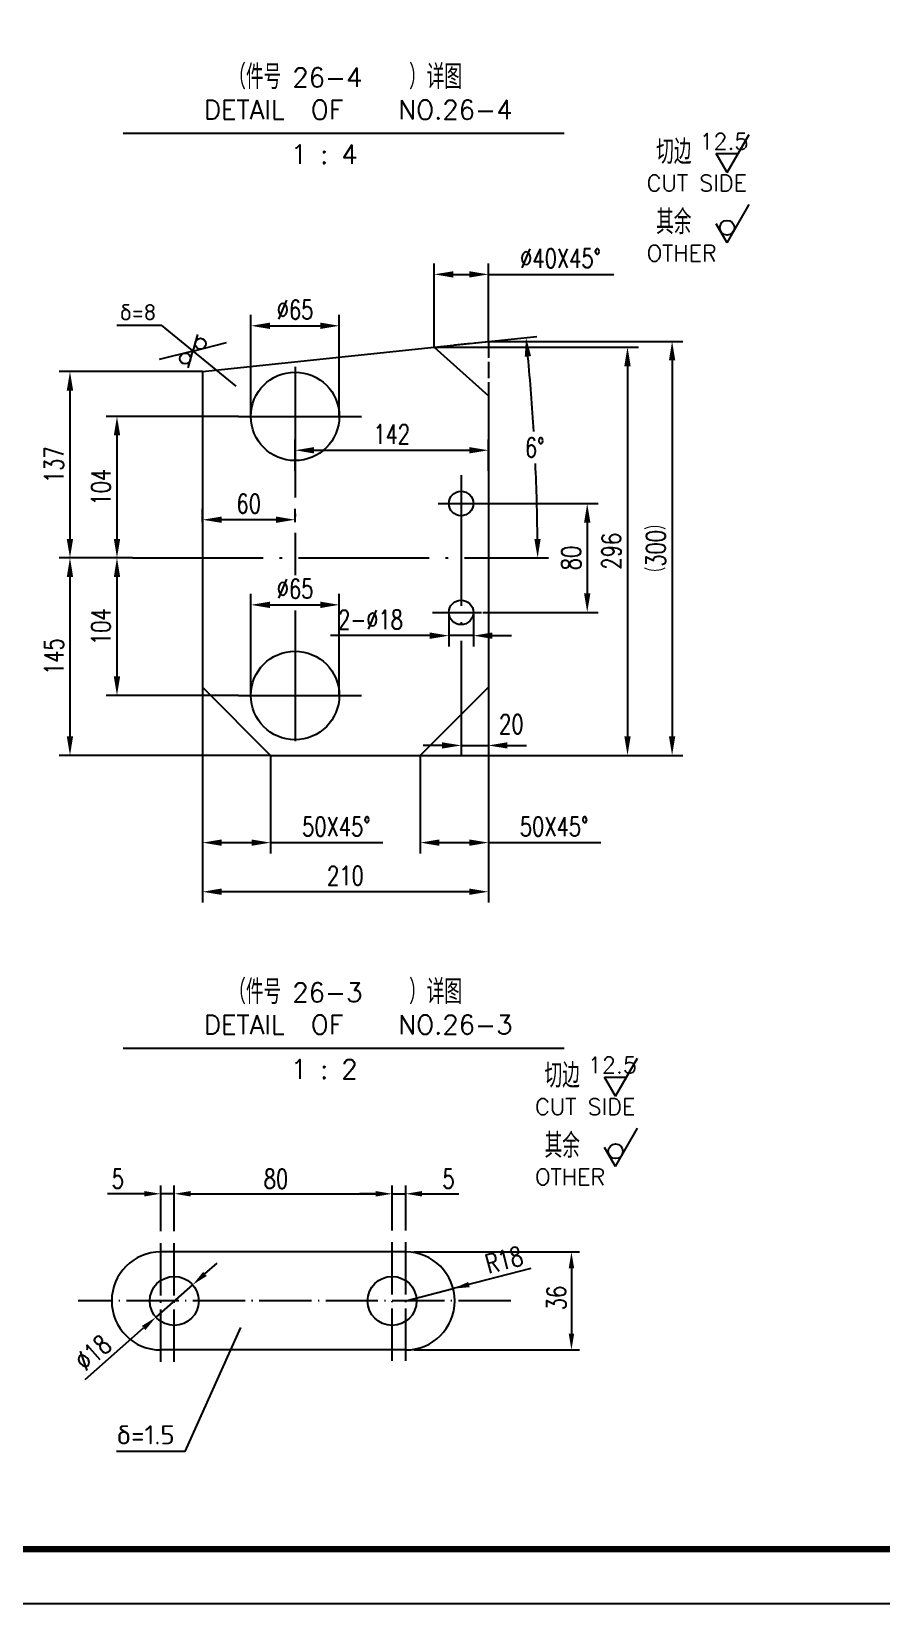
# Model space of a CAD drawing. Extents: x 1512 to 4800, y -77 to 764.
# Drawn here: x 4272.3 to 4428.5, y -76.5 to 212.2 of the extents above; entities that cross this region are included whole.
import ezdxf

# ---------------------------------------------------------------- set-up
doc = ezdxf.new("R2010")
doc.units = 0
doc.header["$MEASUREMENT"] = 0
doc.linetypes.add('ACAD_ISO02W100', pattern=[15, 12, -3])
doc.linetypes.add('ACAD_ISO04W100', pattern=[30.5, 24, -3, 0.5, -3])
doc.layers.get('0').update_dxf_attribs({"linetype": 'CONTINUOUS'})
doc.layers.get('DEFPOINTS').update_dxf_attribs({"linetype": 'CONTINUOUS'})
for name, color, linetype in [('1', 1, 'CONTINUOUS'), ('2', 2, 'ACAD_ISO04W100'), ('3', 3, 'ACAD_ISO02W100')]:
    doc.layers.add(name, color=color, linetype=linetype)
doc.styles.add('ACANSTS', font='romans.shx', dxfattribs={"height": 1, "bigfont": 'gbcbig.shx'})
doc.styles.add('HZ5', font='romans.shx', dxfattribs={"width": 0.75, "bigfont": 'hz5.shx'})
doc.dimstyles.new('STANDARD$0', dxfattribs={"dimtxt": 3.5, "dimasz": 3.5, "dimexe": 2, "dimexo": 0, "dimgap": 1.2, "dimtad": 1, "dimdec": 4, "dimzin": 0, "dimdsep": 46, "dimtxsty": 'HZ5', "dimcen": 0.09, "dimadec": 0, "dimazin": 0, "dimtfac": 0.857143, "dimtdec": 4, "dimtofl": 0, "dimtmove": 2, "dimatfit": 3, "dimfxl": 0, "dimtolj": 1, "dimtzin": 0, "dimarcsym": 0})
doc.dimstyles.new('STANDARD$2', dxfattribs={"dimscale": 0, "dimtxt": 3.5, "dimasz": 3.5, "dimexe": 2, "dimexo": 0, "dimgap": 1.2, "dimtad": 1, "dimtih": 1, "dimtoh": 1, "dimdec": 4, "dimzin": 0, "dimdsep": 46, "dimtxsty": 'HZ5', "dimcen": 0, "dimadec": 4, "dimazin": 0, "dimtfac": 0.857143, "dimtdec": 4, "dimtofl": 0, "dimtmove": 2, "dimatfit": 3, "dimfxl": 0, "dimtolj": 1, "dimtzin": 0, "dimarcsym": 0})
doc.dimstyles.new('STANDARD$3', dxfattribs={"dimtxt": 3.5, "dimasz": 3.5, "dimexe": 2, "dimexo": 0, "dimgap": 1.2, "dimtad": 1, "dimdec": 4, "dimzin": 0, "dimdsep": 46, "dimtxsty": 'HZ5', "dimcen": 0, "dimadec": 0, "dimazin": 0, "dimtfac": 0.1, "dimtdec": 4, "dimtofl": 0, "dimtmove": 2, "dimatfit": 3, "dimfxl": 0, "dimtolj": 1, "dimtzin": 0, "dimarcsym": 0})
doc.dimstyles.new('STANDARD$4', dxfattribs={"dimtxt": 3.5, "dimasz": 3.5, "dimexe": 2, "dimexo": 0, "dimgap": 1.2, "dimtad": 1, "dimdec": 4, "dimzin": 0, "dimdsep": 46, "dimtxsty": 'HZ5', "dimcen": 0, "dimadec": 0, "dimazin": 0, "dimtfac": 1, "dimtdec": 4, "dimtofl": 0, "dimtmove": 2, "dimatfit": 3, "dimfxl": 0, "dimtolj": 1, "dimtzin": 0, "dimarcsym": 0})

# ---------------------------------------------------------------- blocks, each defined once
blk = doc.blocks.new('*D113')
at = {"color": 0, "linetype": 'ByBlock', "ltscale": 5}
for p, q in [((3507.26, 155.27), (3543.01, 155.27)), ((3541.01, 151.77), (3541.01, 82.75)), ((3494.76, 79.25), (3543.01, 79.25))]:
    blk.add_line(p, q, dxfattribs=at)
for points in [[(3540.43, 151.77), (3541.6, 151.77), (3541.01, 155.27)], [(3540.43, 82.75), (3541.6, 82.75), (3541.01, 79.25)]]:
    blk.add_solid(points, dxfattribs=at)
at = {"layer": 'DEFPOINTS', "color": 0, "linetype": 'ByBlock', "ltscale": 5}
for p in [(3507.26, 155.27), (3494.76, 79.25), (3541.01, 79.25)]:
    blk.add_point(p, dxfattribs=at)
at = {"color": 0, "linetype": 'ByBlock', "ltscale": 5, "insert": (3538.06, 117.26), "char_height": 3.5, "attachment_point": 5, "rotation": 90, "style": 'HZ5'}
blk.add_mtext('\\A1;（300）', dxfattribs=at)
blk = doc.blocks.new('*D112')
at = {"color": 0, "linetype": 'ByBlock', "ltscale": 5}
for p, q in [((3497.32, 154.22), (3534.82, 154.22)), ((3532.82, 150.72), (3532.82, 82.75)), ((3494.76, 79.25), (3534.82, 79.25))]:
    blk.add_line(p, q, dxfattribs=at)
for points in [[(3532.23, 150.72), (3533.4, 150.72), (3532.82, 154.22)], [(3532.23, 82.75), (3533.4, 82.75), (3532.82, 79.25)]]:
    blk.add_solid(points, dxfattribs=at)
at = {"layer": 'DEFPOINTS', "color": 0, "linetype": 'ByBlock', "ltscale": 5}
for p in [(3497.32, 154.22), (3494.76, 79.25), (3532.82, 79.25)]:
    blk.add_point(p, dxfattribs=at)
at = {"color": 0, "linetype": 'ByBlock', "ltscale": 5, "insert": (3529.87, 116.74), "char_height": 3.5, "attachment_point": 5, "rotation": 90, "style": 'HZ5'}
blk.add_mtext('\\A1;296', dxfattribs=at)
blk = doc.blocks.new('*D109')
at = {"color": 0, "linetype": 'ByBlock', "ltscale": 5}
for p, q in [((3502.26, 100.28), (3502.26, 79.07)), ((3507.26, 97.8), (3507.26, 79.07)), ((3498.76, 81.07), (3495.26, 81.07)), ((3502.26, 81.07), (3507.26, 81.07)), ((3510.76, 81.07), (3514.26, 81.07))]:
    blk.add_line(p, q, dxfattribs=at)
for points in [[(3498.76, 81.65), (3498.76, 80.49), (3502.26, 81.07)], [(3510.76, 81.65), (3510.76, 80.49), (3507.26, 81.07)]]:
    blk.add_solid(points, dxfattribs=at)
at = {"layer": 'DEFPOINTS', "color": 0, "linetype": 'ByBlock', "ltscale": 5}
for p in [(3502.26, 100.28), (3507.26, 97.8), (3507.26, 81.07)]:
    blk.add_point(p, dxfattribs=at)
at = {"color": 0, "linetype": 'ByBlock', "ltscale": 5, "insert": (3511.49, 84.97), "char_height": 3.5, "attachment_point": 5, "style": 'HZ5'}
blk.add_mtext('\\A1;20', dxfattribs=at)
blk = doc.blocks.new('*D108')
at = {"color": 0, "linetype": 'ByBlock', "ltscale": 5}
for p, q in [((3454.76, 91.75), (3454.76, 52.2)), ((3507.26, 91.75), (3507.26, 52.2)), ((3503.76, 54.2), (3458.26, 54.2))]:
    blk.add_line(p, q, dxfattribs=at)
for points in [[(3458.26, 54.79), (3458.26, 53.62), (3454.76, 54.2)], [(3503.76, 54.79), (3503.76, 53.62), (3507.26, 54.2)]]:
    blk.add_solid(points, dxfattribs=at)
at = {"layer": 'DEFPOINTS', "color": 0, "linetype": 'ByBlock', "ltscale": 5}
for p in [(3454.76, 91.75), (3507.26, 91.75), (3454.76, 54.2)]:
    blk.add_point(p, dxfattribs=at)
at = {"color": 0, "linetype": 'ByBlock', "ltscale": 5, "insert": (3481.01, 57.15), "char_height": 3.5, "attachment_point": 5, "style": 'HZ5'}
blk.add_mtext('\\A1;210', dxfattribs=at)
blk = doc.blocks.new('*D107')
at = {"color": 0, "linetype": 'ByBlock', "ltscale": 5}
for p, q in [((3507.26, 91.75), (3507.26, 61.22)), ((3494.76, 79.25), (3494.76, 61.22)), ((3498.26, 63.22), (3503.76, 63.22)), ((3507.26, 63.22), (3527.91, 63.22))]:
    blk.add_line(p, q, dxfattribs=at)
for points in [[(3498.26, 63.8), (3498.26, 62.63), (3494.76, 63.22)], [(3503.76, 63.8), (3503.76, 62.63), (3507.26, 63.22)]]:
    blk.add_solid(points, dxfattribs=at)
at = {"layer": 'DEFPOINTS', "color": 0, "linetype": 'ByBlock', "ltscale": 5}
for p in [(3507.26, 91.75), (3494.76, 79.25), (3507.26, 63.22)]:
    blk.add_point(p, dxfattribs=at)
at = {"color": 0, "linetype": 'ByBlock', "ltscale": 5, "insert": (3519.34, 66.17), "char_height": 3.5, "attachment_point": 5, "style": 'HZ5'}
blk.add_mtext('\\A1;50X45°', dxfattribs=at)
blk = doc.blocks.new('*D106')
at = {"color": 0, "linetype": 'ByBlock', "ltscale": 5}
for p, q in [((3454.76, 91.75), (3454.76, 61.22)), ((3467.26, 79.25), (3467.26, 61.22)), ((3458.26, 63.22), (3463.76, 63.22)), ((3467.26, 63.22), (3487.91, 63.22))]:
    blk.add_line(p, q, dxfattribs=at)
for points in [[(3458.26, 63.8), (3458.26, 62.63), (3454.76, 63.22)], [(3463.76, 63.8), (3463.76, 62.63), (3467.26, 63.22)]]:
    blk.add_solid(points, dxfattribs=at)
at = {"layer": 'DEFPOINTS', "color": 0, "linetype": 'ByBlock', "ltscale": 5}
for p in [(3454.76, 91.75), (3467.26, 79.25), (3467.26, 63.22)]:
    blk.add_point(p, dxfattribs=at)
at = {"color": 0, "linetype": 'ByBlock', "ltscale": 5, "insert": (3479.34, 66.17), "char_height": 3.5, "attachment_point": 5, "style": 'HZ5'}
blk.add_mtext('\\A1;50X45°', dxfattribs=at)
blk = doc.blocks.new('*D105')
at = {"color": 0, "linetype": 'ByBlock', "ltscale": 5}
for p, q in [((3441.89, 115.5), (3428.42, 115.5)), ((3430.42, 112), (3430.42, 82.75)), ((3467.26, 79.25), (3428.42, 79.25))]:
    blk.add_line(p, q, dxfattribs=at)
for points in [[(3429.83, 112), (3431, 112), (3430.42, 115.5)], [(3429.83, 82.75), (3431, 82.75), (3430.42, 79.25)]]:
    blk.add_solid(points, dxfattribs=at)
at = {"layer": 'DEFPOINTS', "color": 0, "linetype": 'ByBlock', "ltscale": 5}
for p in [(3441.89, 115.5), (3430.42, 79.25), (3467.26, 79.25)]:
    blk.add_point(p, dxfattribs=at)
at = {"color": 0, "linetype": 'ByBlock', "ltscale": 5, "insert": (3427.47, 97.38), "char_height": 3.5, "attachment_point": 5, "rotation": 90, "style": 'HZ5'}
blk.add_mtext('\\A1;145', dxfattribs=at)
blk = doc.blocks.new('*D79')
at = {"color": 0, "linetype": 'ByBlock', "ltscale": 5}
for p, q in [((3449.58, -2.31), (3449.58, 6.03)), ((3489.58, -2.19), (3489.58, 6.03)), ((3452.58, 4.53), (3486.58, 4.53))]:
    blk.add_line(p, q, dxfattribs=at)
for points in [[(3452.58, 5.03), (3452.58, 4.03), (3449.58, 4.53)], [(3486.58, 5.03), (3486.58, 4.03), (3489.58, 4.53)]]:
    blk.add_solid(points, dxfattribs=at)
at = {"layer": 'DEFPOINTS', "color": 0, "linetype": 'ByBlock', "ltscale": 5}
for p in [(3489.58, 4.53), (3449.58, -3.81), (3489.58, -3.69)]:
    blk.add_point(p, dxfattribs=at)
at = {"color": 0, "linetype": 'ByBlock', "ltscale": 5, "insert": (3468.24, 7.28), "char_height": 3.5, "attachment_point": 5, "style": 'HZ5'}
blk.add_mtext('\\A1;80', dxfattribs=at)
blk = doc.blocks.new('*D77')
at = {"color": 0, "linetype": 'ByBlock', "ltscale": 5}
for p, q in [((3489.58, -2.19), (3489.58, 6.03)), ((3492.08, -2.19), (3492.08, 6.03)), ((3486.58, 4.53), (3483.58, 4.53)), ((3489.58, 4.53), (3492.08, 4.53)), ((3495.08, 4.53), (3501.83, 4.53))]:
    blk.add_line(p, q, dxfattribs=at)
for points in [[(3486.58, 5.03), (3486.58, 4.03), (3489.58, 4.53)], [(3495.08, 5.03), (3495.08, 4.03), (3492.08, 4.53)]]:
    blk.add_solid(points, dxfattribs=at)
at = {"layer": 'DEFPOINTS', "color": 0, "linetype": 'ByBlock', "ltscale": 5}
for p in [(3492.08, 4.53), (3489.58, -3.69), (3492.08, -3.69)]:
    blk.add_point(p, dxfattribs=at)
at = {"color": 0, "linetype": 'ByBlock', "ltscale": 5, "insert": (3499.95, 7.28), "char_height": 3.5, "attachment_point": 5, "style": 'HZ5'}
blk.add_mtext('\\A1;5', dxfattribs=at)
blk = doc.blocks.new('*D74')
at = {"color": 0, "linetype": 'ByBlock', "ltscale": 5}
for p, q in [((3455.2, -10.19), (3457.46, -8.21)), ((3452.95, -12.18), (3446.2, -18.13)), ((3433.23, -29.56), (3443.95, -20.11))]:
    blk.add_line(p, q, dxfattribs=at)
for points in [[(3454.87, -9.82), (3455.54, -10.57), (3452.95, -12.18)], [(3443.62, -19.74), (3444.28, -20.49), (3446.2, -18.13)]]:
    blk.add_solid(points, dxfattribs=at)
at = {"layer": 'DEFPOINTS', "color": 0, "linetype": 'ByBlock', "ltscale": 5}
for p in [(3452.95, -12.18), (3446.2, -18.13)]:
    blk.add_point(p, dxfattribs=at)
at = {"color": 0, "linetype": 'ByBlock', "ltscale": 5, "insert": (3434.65, -24.65), "char_height": 3.5, "attachment_point": 5, "rotation": 41.3958, "style": 'HZ5'}
blk.add_mtext('\\A1;∅18', dxfattribs=at)
blk = doc.blocks.new('*D78')
at = {"color": 0, "linetype": 'ByBlock', "ltscale": 5}
for p, q in [((3447.08, -2.31), (3447.08, 6.03)), ((3449.58, -0.81), (3449.58, 6.03)), ((3444.08, 4.53), (3437.33, 4.53)), ((3449.58, 4.53), (3447.08, 4.53)), ((3452.58, 4.53), (3455.58, 4.53))]:
    blk.add_line(p, q, dxfattribs=at)
for points in [[(3444.08, 5.03), (3444.08, 4.03), (3447.08, 4.53)], [(3452.58, 5.03), (3452.58, 4.03), (3449.58, 4.53)]]:
    blk.add_solid(points, dxfattribs=at)
at = {"layer": 'DEFPOINTS', "color": 0, "linetype": 'ByBlock', "ltscale": 5}
for p in [(3447.08, 4.53), (3449.58, -2.31), (3447.08, -3.81)]:
    blk.add_point(p, dxfattribs=at)
at = {"color": 0, "linetype": 'ByBlock', "ltscale": 5, "insert": (3439.2, 7.28), "char_height": 3.5, "attachment_point": 5, "style": 'HZ5'}
blk.add_mtext('\\A1;5', dxfattribs=at)
blk = doc.blocks.new('*D76')
at = {"color": 0, "linetype": 'ByBlock', "ltscale": 5}
for p in [(3515.07, -9.19), (3492.08, -15.15)]:
    blk.add_line(p, (3500.79, -12.89), dxfattribs=at)
blk.add_solid([(3503.57, -11.66), (3503.82, -12.62), (3500.79, -12.89)], dxfattribs=at)
at = {"layer": 'DEFPOINTS', "color": 0, "linetype": 'ByBlock', "ltscale": 5}
for p in [(3500.79, -12.89), (3492.08, -15.15)]:
    blk.add_point(p, dxfattribs=at)
at = {"color": 0, "linetype": 'ByBlock', "ltscale": 5, "insert": (3510.14, -7.63), "char_height": 3.5, "attachment_point": 5, "rotation": 14.5476, "style": 'HZ5'}
blk.add_mtext('\\A1;R18', dxfattribs=at)
blk = doc.blocks.new('*D75')
at = {"color": 0, "linetype": 'ByBlock', "ltscale": 5}
for p, q in [((3493.58, -6.15), (3524.02, -6.15)), ((3522.52, -9.15), (3522.52, -21.15)), ((3493.58, -24.15), (3524.02, -24.15))]:
    blk.add_line(p, q, dxfattribs=at)
for points in [[(3522.02, -9.15), (3523.02, -9.15), (3522.52, -6.15)], [(3522.02, -21.15), (3523.02, -21.15), (3522.52, -24.15)]]:
    blk.add_solid(points, dxfattribs=at)
at = {"layer": 'DEFPOINTS', "color": 0, "linetype": 'ByBlock', "ltscale": 5}
for p in [(3492.08, -6.15), (3492.08, -24.15), (3522.52, -24.15)]:
    blk.add_point(p, dxfattribs=at)
at = {"color": 0, "linetype": 'ByBlock', "ltscale": 5, "insert": (3519.77, -14.61), "char_height": 3.5, "attachment_point": 5, "rotation": 90, "style": 'HZ5'}
blk.add_mtext('\\A1;36', dxfattribs=at)
blk = doc.blocks.new('*D118')
at = {"color": 0, "linetype": 'ByBlock', "ltscale": 5}
blk.add_line((3497.32, 154.22), (3516.17, 156.2), dxfattribs=at)
for start, end in [(3.437, 5.4824), (0.5176, 2.5632)]:
    blk.add_arc((3128.89, 115.5), 387.41, start, end, dxfattribs=at)
for points in [[(3513.95, 152.45), (3515.11, 152.57), (3514.18, 156)], [(3516.87, 119), (3515.71, 119), (3516.31, 115.5)]]:
    blk.add_solid(points, dxfattribs=at)
at = {"layer": 'DEFPOINTS', "color": 0, "linetype": 'ByBlock', "ltscale": 5}
for p in [(3497.32, 154.22), (3454.76, 149.75), (3516.07, 129.02), (3441.89, 115.5), (3518.28, 115.5)]:
    blk.add_point(p, dxfattribs=at)
at = {"color": 0, "linetype": 'ByBlock', "ltscale": 5, "insert": (3515.78, 135.78), "char_height": 3.5, "attachment_point": 5, "style": 'HZ5'}
blk.add_mtext('\\A1;6°', dxfattribs=at)
blk = doc.blocks.new('*D115')
at = {"color": 0, "linetype": 'ByBlock', "ltscale": 5}
for p, q in [((3463.64, 141.5), (3463.64, 160.14)), ((3479.89, 141.5), (3479.89, 160.14)), ((3467.14, 158.14), (3476.39, 158.14))]:
    blk.add_line(p, q, dxfattribs=at)
for points in [[(3467.14, 158.72), (3467.14, 157.55), (3463.64, 158.14)], [(3476.39, 158.72), (3476.39, 157.55), (3479.89, 158.14)]]:
    blk.add_solid(points, dxfattribs=at)
at = {"layer": 'DEFPOINTS', "color": 0, "linetype": 'ByBlock', "ltscale": 5}
for p in [(3479.89, 158.14), (3463.64, 141.5), (3479.89, 141.5)]:
    blk.add_point(p, dxfattribs=at)
at = {"color": 0, "linetype": 'ByBlock', "ltscale": 5, "insert": (3471.76, 161.09), "char_height": 3.5, "attachment_point": 5, "style": 'HZ5'}
blk.add_mtext('\\A1;∅65', dxfattribs=at)
blk = doc.blocks.new('*D103')
at = {"color": 0, "linetype": 'ByBlock', "ltscale": 5}
for p, q in [((3454.76, 149.75), (3428.42, 149.75)), ((3430.42, 146.25), (3430.42, 119)), ((3441.89, 115.5), (3428.42, 115.5))]:
    blk.add_line(p, q, dxfattribs=at)
for points in [[(3429.83, 146.25), (3431, 146.25), (3430.42, 149.75)], [(3429.83, 119), (3431, 119), (3430.42, 115.5)]]:
    blk.add_solid(points, dxfattribs=at)
at = {"layer": 'DEFPOINTS', "color": 0, "linetype": 'ByBlock', "ltscale": 5}
for p in [(3454.76, 149.75), (3430.42, 115.5), (3441.89, 115.5)]:
    blk.add_point(p, dxfattribs=at)
at = {"color": 0, "linetype": 'ByBlock', "ltscale": 5, "insert": (3427.47, 132.63), "char_height": 3.5, "attachment_point": 5, "rotation": 90, "style": 'HZ5'}
blk.add_mtext('\\A1;137', dxfattribs=at)
blk = doc.blocks.new('*D110')
at = {"color": 0, "linetype": 'ByBlock', "ltscale": 5}
for p, q in [((3500.01, 105.5), (3500.01, 99.23)), ((3504.51, 105.5), (3504.51, 99.23)), ((3496.51, 101.23), (3478.24, 101.23)), ((3504.51, 101.23), (3500.01, 101.23)), ((3508.01, 101.23), (3511.51, 101.23))]:
    blk.add_line(p, q, dxfattribs=at)
for points in [[(3496.51, 101.81), (3496.51, 100.64), (3500.01, 101.23)], [(3508.01, 101.81), (3508.01, 100.64), (3504.51, 101.23)]]:
    blk.add_solid(points, dxfattribs=at)
at = {"layer": 'DEFPOINTS', "color": 0, "linetype": 'ByBlock', "ltscale": 5}
for p in [(3500.01, 105.5), (3504.51, 105.5), (3504.51, 101.23)]:
    blk.add_point(p, dxfattribs=at)
at = {"color": 0, "linetype": 'ByBlock', "ltscale": 5, "insert": (3485.62, 104.18), "char_height": 3.5, "attachment_point": 5, "style": 'HZ5'}
blk.add_mtext('\\A1;2-∅18', dxfattribs=at)
blk = doc.blocks.new('*D117')
at = {"color": 0, "linetype": 'ByBlock', "ltscale": 5}
for p, q in [((3471.76, 131.47), (3471.76, 137.28)), ((3507.26, 131.47), (3507.26, 137.28)), ((3475.26, 135.28), (3503.76, 135.28))]:
    blk.add_line(p, q, dxfattribs=at)
for points in [[(3475.26, 135.86), (3475.26, 134.69), (3471.76, 135.28)], [(3503.76, 135.86), (3503.76, 134.69), (3507.26, 135.28)]]:
    blk.add_solid(points, dxfattribs=at)
at = {"layer": 'DEFPOINTS', "color": 0, "linetype": 'ByBlock', "ltscale": 5}
for p in [(3507.26, 135.28), (3471.76, 131.47), (3507.26, 131.47)]:
    blk.add_point(p, dxfattribs=at)
at = {"color": 0, "linetype": 'ByBlock', "ltscale": 5, "insert": (3489.51, 138.23), "char_height": 3.5, "attachment_point": 5, "style": 'HZ5'}
blk.add_mtext('\\A1;142', dxfattribs=at)
blk = doc.blocks.new('*D104')
at = {"color": 0, "linetype": 'ByBlock', "ltscale": 5}
for p, q in [((3869.89, 115.5), (3865.05, 115.5)), ((3867.05, 112), (3867.05, 93.75)), ((3889.36, 90.25), (3865.05, 90.25))]:
    blk.add_line(p, q, dxfattribs=at)
for points in [[(3866.47, 112), (3867.64, 112), (3867.05, 115.5)], [(3866.47, 93.75), (3867.64, 93.75), (3867.05, 90.25)]]:
    blk.add_solid(points, dxfattribs=at)
at = {"layer": 'DEFPOINTS', "color": 0, "linetype": 'ByBlock', "ltscale": 5}
for p in [(3869.89, 115.5), (3867.05, 90.25), (3889.36, 90.25)]:
    blk.add_point(p, dxfattribs=at)
at = {"color": 0, "linetype": 'ByBlock', "ltscale": 5, "insert": (3864.1, 102.88), "char_height": 3.5, "attachment_point": 5, "rotation": 90, "style": 'HZ5'}
blk.add_mtext('\\A1;104', dxfattribs=at)
blk = doc.blocks.new('*D116')
at = {"color": 0, "linetype": 'ByBlock', "ltscale": 5}
for p, q in [((3463.64, 90.25), (3463.64, 108.89)), ((3467.14, 106.89), (3476.39, 106.89)), ((3479.89, 90.25), (3479.89, 108.89))]:
    blk.add_line(p, q, dxfattribs=at)
for points in [[(3467.14, 107.47), (3467.14, 106.3), (3463.64, 106.89)], [(3476.39, 107.47), (3476.39, 106.3), (3479.89, 106.89)]]:
    blk.add_solid(points, dxfattribs=at)
at = {"layer": 'DEFPOINTS', "color": 0, "linetype": 'ByBlock', "ltscale": 5}
for p in [(3479.89, 106.89), (3463.64, 90.25), (3479.89, 90.25)]:
    blk.add_point(p, dxfattribs=at)
at = {"color": 0, "linetype": 'ByBlock', "ltscale": 5, "insert": (3471.76, 109.84), "char_height": 3.5, "attachment_point": 5, "style": 'HZ5'}
blk.add_mtext('\\A1;∅65', dxfattribs=at)
blk = doc.blocks.new('*D102')
at = {"color": 0, "linetype": 'ByBlock', "ltscale": 5}
for p, q in [((3461.36, 141.5), (3437.05, 141.5)), ((3439.05, 138), (3439.05, 119)), ((3441.89, 115.5), (3437.05, 115.5))]:
    blk.add_line(p, q, dxfattribs=at)
for points in [[(3438.47, 138), (3439.64, 138), (3439.05, 141.5)], [(3438.47, 119), (3439.64, 119), (3439.05, 115.5)]]:
    blk.add_solid(points, dxfattribs=at)
at = {"layer": 'DEFPOINTS', "color": 0, "linetype": 'ByBlock', "ltscale": 5}
for p in [(3461.36, 141.5), (3439.05, 115.5), (3441.89, 115.5)]:
    blk.add_point(p, dxfattribs=at)
at = {"color": 0, "linetype": 'ByBlock', "ltscale": 5, "insert": (3436.1, 128.5), "char_height": 3.5, "attachment_point": 5, "rotation": 90, "style": 'HZ5'}
blk.add_mtext('\\A1;104', dxfattribs=at)
blk = doc.blocks.new('*D148')
at = {"color": 0, "linetype": 'ByBlock', "ltscale": 5}
for p, q in [((3882.76, 122.07), (3882.76, 124.52)), ((3899.76, 122.07), (3899.76, 124.52)), ((3896.26, 122.52), (3886.26, 122.52))]:
    blk.add_line(p, q, dxfattribs=at)
for points in [[(3886.26, 123.1), (3886.26, 121.94), (3882.76, 122.52)], [(3896.26, 123.1), (3896.26, 121.94), (3899.76, 122.52)]]:
    blk.add_solid(points, dxfattribs=at)
at = {"layer": 'DEFPOINTS', "color": 0, "linetype": 'ByBlock', "ltscale": 5}
for p in [(3882.76, 122.52), (3882.76, 122.07), (3899.76, 122.07)]:
    blk.add_point(p, dxfattribs=at)
at = {"color": 0, "linetype": 'ByBlock', "ltscale": 5, "insert": (3891.26, 125.47), "char_height": 3.5, "attachment_point": 5, "style": 'HZ5'}
blk.add_mtext('\\A1;60', dxfattribs=at)
blk = doc.blocks.new('*D111')
at = {"color": 0, "linetype": 'ByBlock', "ltscale": 5}
for p, q in [((3506.25, 125.5), (3527.42, 125.5)), ((3525.42, 122), (3525.42, 109)), ((3506.25, 105.5), (3527.42, 105.5))]:
    blk.add_line(p, q, dxfattribs=at)
for points in [[(3524.84, 122), (3526, 122), (3525.42, 125.5)], [(3524.84, 109), (3526, 109), (3525.42, 105.5)]]:
    blk.add_solid(points, dxfattribs=at)
at = {"layer": 'DEFPOINTS', "color": 0, "linetype": 'ByBlock', "ltscale": 5}
for p in [(3506.25, 125.5), (3506.25, 105.5), (3525.42, 105.5)]:
    blk.add_point(p, dxfattribs=at)
at = {"color": 0, "linetype": 'ByBlock', "ltscale": 5, "insert": (3522.47, 115.5), "char_height": 3.5, "attachment_point": 5, "rotation": 90, "style": 'HZ5'}
blk.add_mtext('\\A1;80', dxfattribs=at)
blk = doc.blocks.new('*D114')
at = {"color": 0, "linetype": 'ByBlock', "ltscale": 5}
for p, q in [((3497.32, 154.22), (3497.32, 169.58)), ((3500.82, 167.58), (3503.76, 167.58)), ((3507.26, 155.27), (3507.26, 169.58)), ((3507.26, 167.58), (3530.29, 167.58))]:
    blk.add_line(p, q, dxfattribs=at)
for points in [[(3500.82, 168.16), (3500.82, 166.99), (3497.32, 167.58)], [(3503.76, 168.16), (3503.76, 166.99), (3507.26, 167.58)]]:
    blk.add_solid(points, dxfattribs=at)
at = {"layer": 'DEFPOINTS', "color": 0, "linetype": 'ByBlock', "ltscale": 5}
for p in [(3507.26, 167.58), (3497.32, 154.22), (3507.26, 155.27)]:
    blk.add_point(p, dxfattribs=at)
at = {"color": 0, "linetype": 'ByBlock', "ltscale": 5, "insert": (3520.52, 170.53), "char_height": 3.5, "attachment_point": 5, "style": 'HZ5'}
blk.add_mtext('\\A1;∅40X45°', dxfattribs=at)

msp = doc.modelspace()

# ---------------------------------------------------------------- linework, layer by layer
for p, q in [((4289.2113563, 193.5312021), (4370.1902863, 193.5312021)), ((4400.1331065, 186.26187), (4398.1123805, 189.76187)), ((4398.1123805, 189.76187), (4402.1538324, 189.76187)), ((4400.1331065, 173.3843975), (4398.1123805, 176.8843975)), ((4289.2113563, 25.497262), (4370.1902863, 25.497262)), ((4377.6164975, 20.1320049), (4381.6579493, 20.1320049)), ((4379.6372234, 16.6320049), (4377.6164975, 20.1320049)), ((4379.6372234, 3.7545323), (4377.6164975, 7.2545323)), ((4300.591951, -48.6259329), (4287.9896168, -48.6259329)), ((3788.2763814, -76.5267093), (4629.2763814, -76.5267093))]:
    msp.add_line(p, q)
at = {"ltscale": 5}
for p, q in [((4400.1331065, 186.26187), (4404.1745583, 193.26187)), ((4400.1331065, 173.3843975), (4404.1745583, 180.3843975)), ((4288.0251997, 158.2806815), (4296.1870735, 158.2806815)), ((4296.1870735, 158.2806815), (4309.8882987, 147.0491679)), ((4302.8245674, 156.5548933), (4301.9852456, 153.4856036)), ((4301.9855904, 153.4859406), (4295.8101841, 151.948294)), ((4301.1340579, 150.4000422), (4302.012089, 153.4584832)), ((4302.012089, 153.4584832), (4308.1675764, 155.0740249)), ((4379.6372234, 16.6320049), (4383.6786753, 23.6320049)), ((4379.6372234, 3.7545323), (4383.6786753, 10.7545323)), ((4300.591951, -48.6259329), (4310.7819559, -25.8047335))]:
    msp.add_line(p, q, dxfattribs=at)
for centre in [(4400.1144582, 176.1563676), (4379.6185751, 6.5265025)]:
    msp.add_circle(centre, 1.345945)
for centre in [(4300.5906747, 152.116273), (4303.3895896, 154.8456643)]:
    msp.add_circle(centre, 0.9883562, dxfattribs=at)
at = {"layer": '1'}
for p, q in [((4303.7610768, 149.7500093), (4346.3158578, 154.222697)), ((4346.3158578, 154.222697), (4356.2610768, 145.2679816)), ((4303.7610768, 149.7500093), (4303.7610768, 91.7500093)), ((4356.2610768, 145.2679816), (4356.2610768, 91.7500093)), ((4316.2610768, 79.2500093), (4303.7610768, 91.7500093)), ((4343.7610768, 79.2500093), (4356.2610768, 91.7500093)), ((4316.2610768, 79.2500093), (4343.7610768, 79.2500093)), ((4341.0785083, -11.9567815), (4296.0785083, -11.9567815)), ((4341.0785083, -29.9567815), (4296.0785083, -29.9567815))]:
    msp.add_line(p, q, dxfattribs=at)
at = {"layer": '1', "const_width": 1.2}
msp.add_lwpolyline([(3813.2763814, -66.5267093), (4619.2763814, -66.5267093), (4619.2763814, 507.4732907), (3813.2763814, 507.4732907)], close=True, dxfattribs=at)
at = {"layer": '1'}
for centre, radius in [((4320.7610768, 141.5000093), 8.125), ((4351.2610768, 125.5000093), 2.25), ((4351.2610768, 105.5000093), 2.25), ((4320.7610768, 90.2500093), 8.125), ((4298.5785083, -20.9567815), 4.5), ((4338.5785083, -20.9567815), 4.5)]:
    msp.add_circle(centre, radius, dxfattribs=at)
for centre, start, end in [((4296.0785083, -20.9567815), 90, 270), ((4341.0785083, -20.9567815), 270, 90)]:
    msp.add_arc(centre, 9, start, end, dxfattribs=at)
at = {"layer": '2'}
for p, q in [((4320.7610768, 150.5919485), (4320.7610768, 112.3461307)), ((4310.355786, 141.5000093), (4332.9676362, 141.5000093)), ((4351.2610768, 130.6843464), (4351.2610768, 100.2779396)), ((4347.0621836, 125.5000093), (4355.2521876, 125.5000093)), ((4290.8906706, 115.5000093), (4367.2825135, 115.5000093)), ((4320.7610768, 105.8740657), (4320.7610768, 80.3585357)), ((4346.0195702, 105.5000093), (4354.9921146, 105.5000093)), ((4310.355786, 90.2500093), (4332.9676362, 90.2500093))]:
    msp.add_line(p, q, dxfattribs=at)
at = {"layer": '2', "ltscale": 0.4}
for p, q in [((4296.0785083, -32.1245718), (4296.0785083, -9.6096329)), ((4298.5785083, -32.1245718), (4298.5785083, -9.6096329)), ((4338.5785083, -31.9670439), (4338.5785083, -9.4975449)), ((4341.0785083, -31.9670439), (4341.0785083, -9.4975449)), ((4360.3826294, -20.9567815), (4280.9265327, -20.9567815))]:
    msp.add_line(p, q, dxfattribs=at)
at = {"layer": '3', "ltscale": 0.25}
for p, q in [((4346.3158578, 154.222697), (4356.2610768, 155.2679816)), ((4356.2610768, 155.2679816), (4356.2610768, 145.2679816))]:
    msp.add_line(p, q, dxfattribs=at)

# ---------------------------------------------------------------- texts
at = {"style": 'ACANSTS'}
for s, height, p in [('（件号       ）详图', 4.5, (4308.498059, 201.6079898)), ('26-4', 3.5, (4320.2551941, 201.9968642)), ('DETAIL  OF   NO.26-4', 3.5, (4304.0007658, 196.0691948)), ('12.5', 3, (4395.0372205, 190.4903816)), ('1 : 4', 3.5, (4319.9602682, 187.8958085)), ('切边', 4.5, (4387.0832859, 187.8360232)), ('CUT SIDE', 3, (4385.3537365, 182.8434293)), ('其余', 4.5, (4387.0832859, 174.9585506)), ('OTHER', 3, (4385.3537365, 169.9659568)), ('（件号       ）详图', 4.5, (4308.498059, 33.5740496)), ('26-3', 3.5, (4320.2551941, 33.9629241)), ('DETAIL  OF   NO.26-3', 3.5, (4304.0007658, 28.0352546)), ('1 : 2', 3.5, (4319.9602682, 19.8618684)), ('12.5', 3, (4374.5413374, 20.8605165)), ('切边', 4.5, (4366.5874028, 18.206158)), ('CUT SIDE', 3, (4364.8578535, 13.2135642)), ('其余', 4.5, (4366.5874028, 5.3286855)), ('OTHER', 3, (4364.8578535, 0.3360916)), ('δ=1.5', 3.5, (4287.9774761, -47.289366))]:
    msp.add_text(s, height=height, dxfattribs=at).set_placement(p)
at = {"ltscale": 5, "style": 'ACANSTS'}
msp.add_text('δ=8', height=3, dxfattribs=at).set_placement((4288.5322275, 159.1254389))

# ---------------------------------------------------------------- dimensions: what is measured, and where the dimension line sits
at = {"ltscale": 5}
for base, p1, p2, text, override, picture, middle, set_off in [((4356.2610768, 167.5775099), (4346.3158578, 154.222697), (4356.2610768, 155.2679816), '%%c40X45%%d', {"dimtxsty": 'ACANSTS', "dimtofl": 1, "dimtmove": 0}, '*D114', (4782.5235768, 170.5275099), (849, 0)), ((4328.8860768, 158.1380399), (4312.6360768, 141.5000093), (4328.8860768, 141.5000093), '%%c65', {"dimtxsty": 'ACANSTS'}, '*D115', (4733.7610768, 161.0880399), (849, 0)), ((4356.2610768, 135.2751913), (4320.7610768, 131.4690396), (4356.2610768, 131.4690396), '142', {"dimtxsty": 'ACANSTS'}, '*D117', (4751.5110768, 138.2251913), (849, 0)), ((4303.7610768, 122.519703), (4320.7610768, 122.0723275), (4303.7610768, 122.0723275), '60', {"dimtxsty": 'ACANSTS'}, '*D148', (4312.2610768, 125.469703), (421, 0)), ((4328.8860768, 106.8880399), (4312.6360768, 90.2500093), (4328.8860768, 90.2500093), '%%c65', {"dimtxsty": 'ACANSTS'}, '*D116', (4733.7610768, 109.8380399), (849, 0)), ((4303.7610768, 54.2034289), (4356.2610768, 91.7500093), (4303.7610768, 91.7500093), '210', {"dimtxsty": 'ACANSTS'}, '*D108', (4743.0110768, 57.1534289), (849, 0)), ((4316.2610768, 63.2176506), (4303.7610768, 91.7500093), (4316.2610768, 79.2500093), '50X45%%d', {"dimtxsty": 'ACANSTS', "dimtofl": 1, "dimtmove": 0}, '*D106', (4741.3360768, 66.1676506), (849, 0)), ((4356.2610768, 63.2176506), (4343.7610768, 79.2500093), (4356.2610768, 91.7500093), '50X45%%d', {"dimtxsty": 'ACANSTS', "dimtofl": 1, "dimtmove": 0}, '*D107', (4781.3360768, 66.1676506), (849, 0))]:
    dim = msp.add_linear_dim(base=base, p1=p1, p2=p2, text=text, dimstyle='STANDARD$0', override=override, dxfattribs=at)
    dim.commit()
    dim.dimension.update_dxf_attribs({"geometry": picture, "text_midpoint": middle, "insert": set_off})
dim = msp.add_angular_dim_2l(base=(4365.0702464, 129.0204984), line1=((4290.8906706, 115.5000093), (4367.2825135, 115.5000093)), line2=((4303.7610768, 149.7500093), (4346.3158578, 154.222697)), text='6%%d', dimstyle='STANDARD$2', override={"dimtxsty": 'ACANSTS'}, dxfattribs=at)
dim.commit()
dim.dimension.update_dxf_attribs({"geometry": '*D118', "text_midpoint": (4777.7753126, 135.7755948), "insert": (849, 0)})
for base, p1, p2, text, picture, middle, set_off in [((4390.0141538, 79.2500093), (4356.2610768, 155.2679816), (4343.7610768, 79.2500093), '（300）', '*D113', (4800.0641538, 117.2589955), (849, 0)), ((4381.8167517, 79.2500093), (4346.3158578, 154.222697), (4343.7610768, 79.2500093), '296', '*D112', (4791.8667517, 116.7363531), (849, 0)), ((4279.4176154, 115.5000093), (4303.7610768, 149.7500093), (4290.8906706, 115.5000093), '137', '*D103', (4689.4676154, 132.6250093), (849, 0)), ((4288.0528726, 115.5000093), (4310.355786, 141.5000093), (4290.8906706, 115.5000093), '104', '*D102', (4698.1028726, 128.5000093), (849, 0)), ((4374.4183847, 105.5000093), (4355.2521876, 125.5000093), (4355.2521876, 105.5000093), '80', '*D111', (4784.4683847, 115.5000093), (849, 0)), ((4279.4176154, 79.2500093), (4290.8906706, 115.5000093), (4316.2610768, 79.2500093), '145', '*D105', (4689.4676154, 97.3750093), (849, 0)), ((4288.0528726, 90.2500093), (4290.8906706, 115.5000093), (4310.355786, 90.2500093), '104', '*D104', (4285.1028726, 102.8750093), (421, 0))]:
    dim = msp.add_linear_dim(base=base, p1=p1, p2=p2, angle=90, text=text, dimstyle='STANDARD$0', override={"dimtxsty": 'ACANSTS'}, dxfattribs=at)
    dim.commit()
    dim.dimension.update_dxf_attribs({"geometry": picture, "text_midpoint": middle, "insert": set_off})
for base, p1, p2, text, override, picture, middle, set_off in [((4353.5110768, 101.2279396), (4349.0110768, 105.5000093), (4353.5110768, 105.5000093), '2-%%c18', {"dimtxsty": 'ACANSTS', "dimtofl": 1, "dimtmove": 0}, '*D110', (4334.6235768, 101.2279396), (849, 0)), ((4356.2610768, 81.0699285), (4351.2610768, 100.2779396), (4356.2610768, 97.7999488), '20', {"dimtxsty": 'ACANSTS'}, '*D109', (4360.4857555, 84.9681917), (849, 0)), ((4296.0785083, -1.2770912), (4298.5785083, -8.1096329), (4296.0785083, -9.6096329), '5', {"dimasz": 3, "dimexe": 1.5, "dimexo": 1.5, "dimgap": 1, "dimlfac": 20, "dimtxsty": 'ACANSTS', "dimcen": 1, "dimtofl": 1, "dimtmove": 0}, '*D78', (4288.2035083, -1.2770912), (849, -5.80293)), ((4338.5785083, -1.2770912), (4298.5785083, -9.6096329), (4338.5785083, -9.4975449), '80', {"dimasz": 3, "dimexe": 1.5, "dimexo": 1.5, "dimgap": 1, "dimlfac": 20, "dimtxsty": 'ACANSTS', "dimcen": 1, "dimtofl": 1, "dimtmove": 0}, '*D79', (4317.2353292, -1.2770912), (849, -5.80293)), ((4341.0785083, -1.2770912), (4338.5785083, -9.4975449), (4341.0785083, -9.4975449), '5', {"dimasz": 3, "dimexe": 1.5, "dimexo": 1.5, "dimgap": 1, "dimlfac": 20, "dimtxsty": 'ACANSTS', "dimcen": 1, "dimtofl": 1, "dimtmove": 0}, '*D77', (4348.9535083, -1.2770912), (849, -5.80293))]:
    dim = msp.add_linear_dim(base=base, p1=p1, p2=p2, text=text, dimstyle='STANDARD$0', override=override, dxfattribs=at)
    dim.commit()
    dim.dimension.update_dxf_attribs({"geometry": picture, "text_midpoint": middle, "dimtype": 128, "insert": set_off})
dim = msp.add_radius_dim(center=(4341.0785083, -20.9567815), mpoint=(4349.7899625, -18.6961253), text='R18', dimstyle='STANDARD$4', override={"dimasz": 3, "dimexe": 1.5, "dimexo": 1.5, "dimgap": 1, "dimlfac": 20, "dimtxsty": 'ACANSTS', "dimcen": 1, "dimtofl": 1, "dimtmove": 0}, dxfattribs=at)
dim.commit()
dim.dimension.update_dxf_attribs({"geometry": '*D76', "text_midpoint": (4359.8323332, -16.090091), "dimtype": 132, "insert": (849, -5.80293)})
dim = msp.add_diameter_dim_2p(p1=(4301.954227, -17.9811264), p2=(4295.2027896, -23.9324366), text='%%c18', dimstyle='STANDARD$3', override={"dimasz": 3, "dimexe": 1.5, "dimexo": 1.5, "dimgap": 1, "dimlfac": 20, "dimtxsty": 'ACANSTS', "dimcen": 1, "dimtofl": 1, "dimtmove": 0}, dxfattribs=at)
dim.commit()
dim.dimension.update_dxf_attribs({"geometry": '*D74', "text_midpoint": (4285.4653955, -32.5158315), "dimtype": 131, "insert": (849, -5.80293)})
dim = msp.add_linear_dim(base=(4371.5180237, -29.9567815), p1=(4341.0785083, -11.9567815), p2=(4341.0785083, -29.9567815), angle=90, text='36', dimstyle='STANDARD$0', override={"dimasz": 3, "dimexe": 1.5, "dimexo": 1.5, "dimgap": 1, "dimlfac": 20, "dimtxsty": 'ACANSTS', "dimcen": 1, "dimtofl": 1, "dimtmove": 0}, dxfattribs=at)
dim.commit()
dim.dimension.update_dxf_attribs({"geometry": '*D75', "text_midpoint": (4371.5180237, -20.4158698), "dimtype": 128, "insert": (849, -5.80293)})

doc.saveas('drawing.dxf')
